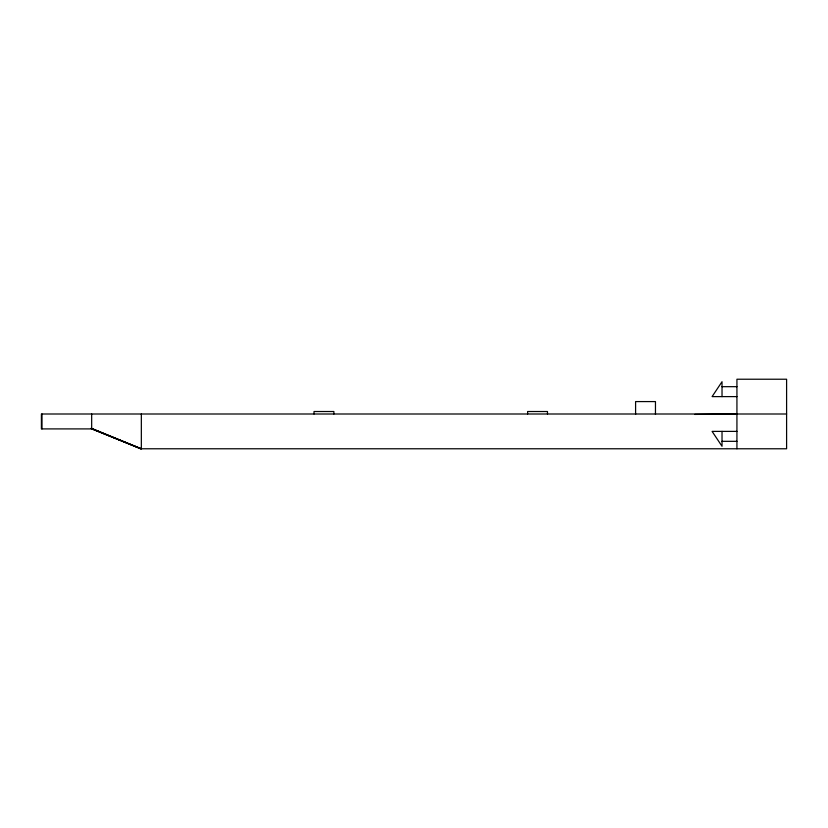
<?xml version="1.0" encoding="UTF-8"?>
<svg xmlns="http://www.w3.org/2000/svg" width="828" height="828" viewBox="0 0 828 828"><rect width="100%" height="100%" fill="white"/><g stroke="black" fill="none" stroke-linecap="round" stroke-linejoin="round"><path stroke-width="1.24" d="M694.754 414.424L737.427 414M722.026 386.676L736.93 386.676M736.93 396.612L712.09 396.612L722.026 381.708L722.026 396.612M786.6 414L41.4 414L41.4 428.904L91.67 428.904L141.34 448.776L141.34 414M736.93 431.388L712.09 431.388L722.026 446.292L722.026 431.388M722.026 441.324L736.93 441.324M140.75 448.776L91.07 428.397L140.75 448.776L786.6 448.776L786.6 379.224L736.93 379.224L736.93 448.776M91.67 428.397L141.34 448.776M655.465 414.404L655.465 401.58L635.593 401.58L635.593 414.404M547.484 414L547.484 411.516L527.612 411.516L527.612 414M333.881 414L333.881 411.516L314.019 411.516L314.019 414M91.67 414L91.67 428.904M41.99 414L41.99 428.904"/></g></svg>
